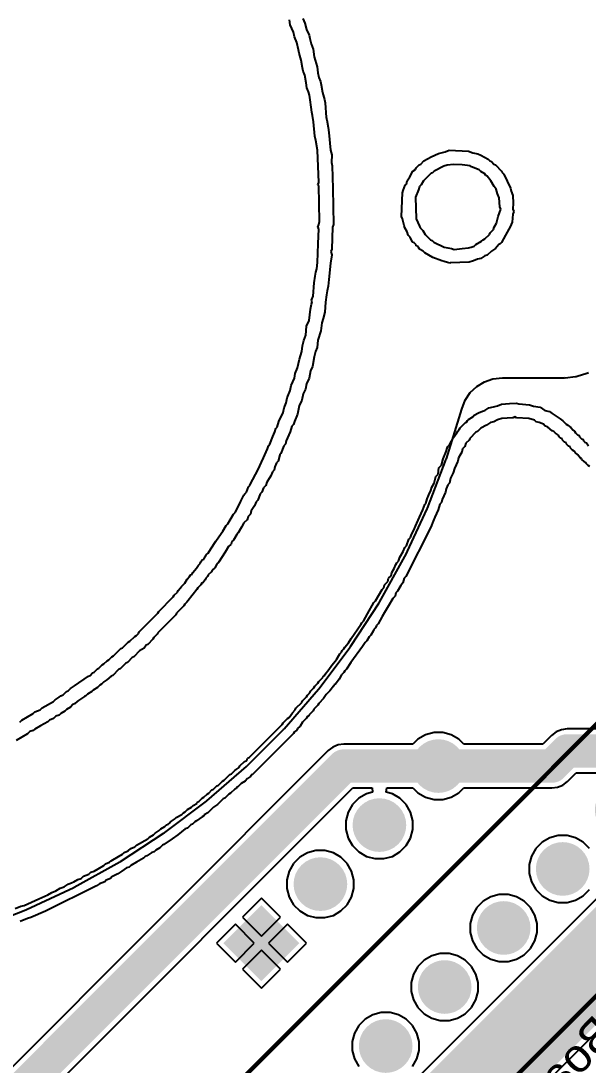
# Model space of a CAD drawing. Header units: millimetres. Extents: x 95 to 305, y 96 to 295.
# Drawn here: x 208.76 to 225.75, y 174.41 to 205.68 of the extents above; entities that cross this region are included whole.
import ezdxf

# ---------------------------------------------------------------- set-up
doc = ezdxf.new("R2010")
doc.units = ezdxf.units.MM
for name, color, linetype in [('BottomLayer', 5, 'Continuous'), ('BottomOverlay', 54, 'Continuous'), ('BottomSolder', 6, 'Continuous'), ('MultiLayer', 9, 'Continuous'), ('PadHoleLayer', 156, 'Continuous')]:
    doc.layers.add(name, color=color, linetype=linetype)
doc.styles.add('Arial', font='', dxfattribs={"height": 0.2})
doc.styles.get('Arial').set_extended_font_data('Arial')

# ---------------------------------------------------------------- blocks, each defined once
blk = doc.blocks.new('JST_XH_4_1')
at = {"layer": 'BottomLayer'}
blk.add_hatch(color=5, dxfattribs=at).paths.add_polyline_path([(-4.504, 0.229), (-2.996, 0.229), (-2.996, -1.279), (-4.504, -1.279)])
h = blk.add_hatch(color=5, dxfattribs=at)
edge = h.paths.add_edge_path()
edge.add_arc((-1.25, -0.525), 0.754, 0, 360)
h = blk.add_hatch(color=5, dxfattribs=at)
edge = h.paths.add_edge_path()
edge.add_arc((1.25, -0.525), 0.754, 0, 360)
h = blk.add_hatch(color=5, dxfattribs=at)
edge = h.paths.add_edge_path()
edge.add_arc((3.75, -0.525), 0.754, 0, 360)
at = {"layer": 'BottomSolder'}
blk.add_hatch(color=6, dxfattribs=at).paths.add_polyline_path([(-4.554, 0.279), (-2.946, 0.279), (-2.946, -1.329), (-4.554, -1.329)])
h = blk.add_hatch(color=6, dxfattribs=at)
edge = h.paths.add_edge_path()
edge.add_arc((-1.25, -0.525), 0.804, 0, 360)
h = blk.add_hatch(color=6, dxfattribs=at)
edge = h.paths.add_edge_path()
edge.add_arc((1.25, -0.525), 0.804, 0, 360)
h = blk.add_hatch(color=6, dxfattribs=at)
edge = h.paths.add_edge_path()
edge.add_arc((3.75, -0.525), 0.804, 0, 360)
at = {"layer": 'MultiLayer'}
h = blk.add_hatch(color=9, dxfattribs=at)
edge = h.paths.add_edge_path()
edge.add_arc((-1.25, -0.525), 0.754, 0, 360)
h = blk.add_hatch(color=9, dxfattribs=at)
edge = h.paths.add_edge_path()
edge.add_arc((1.25, -0.525), 0.754, 0, 360)
h = blk.add_hatch(color=9, dxfattribs=at)
edge = h.paths.add_edge_path()
edge.add_arc((3.75, -0.525), 0.754, 0, 360)
at = {"layer": 'PadHoleLayer'}
h = blk.add_hatch(color=156, dxfattribs=at)
edge = h.paths.add_edge_path()
edge.add_arc((-3.75, -0.525), 0.5, 0, 360)
h = blk.add_hatch(color=156, dxfattribs=at)
edge = h.paths.add_edge_path()
edge.add_arc((-1.25, -0.525), 0.5, 0, 360)
h = blk.add_hatch(color=156, dxfattribs=at)
edge = h.paths.add_edge_path()
edge.add_arc((1.25, -0.525), 0.5, 0, 360)
h = blk.add_hatch(color=156, dxfattribs=at)
edge = h.paths.add_edge_path()
edge.add_arc((3.75, -0.525), 0.5, 0, 360)
blk = doc.blocks.new('JST_XH_8_B_49')
at = {"layer": 'BottomLayer'}
blk.add_hatch(color=5, dxfattribs=at).paths.add_polyline_path([(-9.504, 0.771), (-7.996, 0.771), (-7.996, -0.737), (-9.504, -0.737)])
h = blk.add_hatch(color=5, dxfattribs=at)
edge = h.paths.add_edge_path()
edge.add_arc((-6.25, 0.017), 0.754, 0, 360)
h = blk.add_hatch(color=5, dxfattribs=at)
edge = h.paths.add_edge_path()
edge.add_arc((-3.75, 0.017), 0.754, 0, 360)
h = blk.add_hatch(color=5, dxfattribs=at)
edge = h.paths.add_edge_path()
edge.add_arc((-1.25, 0.017), 0.754, 0, 360)
h = blk.add_hatch(color=5, dxfattribs=at)
edge = h.paths.add_edge_path()
edge.add_arc((1.25, 0.017), 0.754, 0, 360)
h = blk.add_hatch(color=5, dxfattribs=at)
edge = h.paths.add_edge_path()
edge.add_arc((3.75, 0.017), 0.754, 0, 360)
h = blk.add_hatch(color=5, dxfattribs=at)
edge = h.paths.add_edge_path()
edge.add_arc((6.25, 0.017), 0.754, 0, 360)
h = blk.add_hatch(color=5, dxfattribs=at)
edge = h.paths.add_edge_path()
edge.add_arc((8.75, 0.017), 0.754, 0, 360)
at = {"layer": 'BottomSolder'}
blk.add_hatch(color=6, dxfattribs=at).paths.add_polyline_path([(-9.554, 0.821), (-7.946, 0.821), (-7.946, -0.787), (-9.554, -0.787)])
h = blk.add_hatch(color=6, dxfattribs=at)
edge = h.paths.add_edge_path()
edge.add_arc((-6.25, 0.017), 0.804, 0, 360)
h = blk.add_hatch(color=6, dxfattribs=at)
edge = h.paths.add_edge_path()
edge.add_arc((-3.75, 0.017), 0.804, 0, 360)
h = blk.add_hatch(color=6, dxfattribs=at)
edge = h.paths.add_edge_path()
edge.add_arc((-1.25, 0.017), 0.804, 0, 360)
h = blk.add_hatch(color=6, dxfattribs=at)
edge = h.paths.add_edge_path()
edge.add_arc((1.25, 0.017), 0.804, 0, 360)
h = blk.add_hatch(color=6, dxfattribs=at)
edge = h.paths.add_edge_path()
edge.add_arc((3.75, 0.017), 0.804, 0, 360)
h = blk.add_hatch(color=6, dxfattribs=at)
edge = h.paths.add_edge_path()
edge.add_arc((6.25, 0.017), 0.804, 0, 360)
h = blk.add_hatch(color=6, dxfattribs=at)
edge = h.paths.add_edge_path()
edge.add_arc((8.75, 0.017), 0.804, 0, 360)
at = {"layer": 'MultiLayer'}
blk.add_hatch(color=9, dxfattribs=at).paths.add_polyline_path([(-9.504, 0.771), (-7.996, 0.771), (-7.996, -0.737), (-9.504, -0.737)])
h = blk.add_hatch(color=9, dxfattribs=at)
edge = h.paths.add_edge_path()
edge.add_arc((-6.25, 0.017), 0.754, 0, 360)
h = blk.add_hatch(color=9, dxfattribs=at)
edge = h.paths.add_edge_path()
edge.add_arc((-3.75, 0.017), 0.754, 0, 360)
h = blk.add_hatch(color=9, dxfattribs=at)
edge = h.paths.add_edge_path()
edge.add_arc((-1.25, 0.017), 0.754, 0, 360)
h = blk.add_hatch(color=9, dxfattribs=at)
edge = h.paths.add_edge_path()
edge.add_arc((1.25, 0.017), 0.754, 0, 360)
h = blk.add_hatch(color=9, dxfattribs=at)
edge = h.paths.add_edge_path()
edge.add_arc((3.75, 0.017), 0.754, 0, 360)
h = blk.add_hatch(color=9, dxfattribs=at)
edge = h.paths.add_edge_path()
edge.add_arc((6.25, 0.017), 0.754, 0, 360)
h = blk.add_hatch(color=9, dxfattribs=at)
edge = h.paths.add_edge_path()
edge.add_arc((8.75, 0.017), 0.754, 0, 360)
at = {"layer": 'PadHoleLayer'}
h = blk.add_hatch(color=156, dxfattribs=at)
edge = h.paths.add_edge_path()
edge.add_arc((-8.75, 0.017), 0.5, 0, 360)
h = blk.add_hatch(color=156, dxfattribs=at)
edge = h.paths.add_edge_path()
edge.add_arc((-6.25, 0.017), 0.5, 0, 360)
h = blk.add_hatch(color=156, dxfattribs=at)
edge = h.paths.add_edge_path()
edge.add_arc((-3.75, 0.017), 0.5, 0, 360)
h = blk.add_hatch(color=156, dxfattribs=at)
edge = h.paths.add_edge_path()
edge.add_arc((-1.25, 0.017), 0.5, 0, 360)
h = blk.add_hatch(color=156, dxfattribs=at)
edge = h.paths.add_edge_path()
edge.add_arc((1.25, 0.017), 0.5, 0, 360)
h = blk.add_hatch(color=156, dxfattribs=at)
edge = h.paths.add_edge_path()
edge.add_arc((3.75, 0.017), 0.5, 0, 360)
h = blk.add_hatch(color=156, dxfattribs=at)
edge = h.paths.add_edge_path()
edge.add_arc((6.25, 0.017), 0.5, 0, 360)
h = blk.add_hatch(color=156, dxfattribs=at)
edge = h.paths.add_edge_path()
edge.add_arc((8.75, 0.017), 0.5, 0, 360)
at = {"layer": 'BottomOverlay', "const_width": 0.127}
for points in [[(-11.2, 2.367), (-11.2, -3.383)], [(-11.2, 2.367), (11.2, 2.367)], [(11.2, 2.367), (11.2, -3.383)], [(-11.2, -3.383), (11.2, -3.383)]]:
    blk.add_lwpolyline(points, dxfattribs=at)
at = {"layer": 'BottomOverlay'}
for points, const_width in [([(-11.232, 2.367, 1), (-11.168, 2.367, 1)], 0.0635), ([(-11.232, 2.367, 1), (-11.168, 2.367, 1)], 0.0635), ([(11.168, 2.367, 1), (11.232, 2.367, 1)], 0.0635), ([(11.168, 2.367, 1), (11.232, 2.367, 1)], 0.0635), ([(-11.85, 0.017, 1), (-12.05, 0.017, 1)], 0.2), ([(-12.1, 0.017, 1), (-12, 0.017, 1)], 0.1), ([(-11.9, 0.017, 1), (-11.8, 0.017, 1)], 0.1), ([(-11.232, -3.383, 1), (-11.168, -3.383, 1)], 0.0635), ([(-11.232, -3.383, 1), (-11.168, -3.383, 1)], 0.0635), ([(11.168, -3.383, 1), (11.232, -3.383, 1)], 0.0635), ([(11.168, -3.383, 1), (11.232, -3.383, 1)], 0.0635)]:
    blk.add_lwpolyline(points, format="xyb", close=True, dxfattribs=dict(at, const_width=const_width))

msp = doc.modelspace()

# ---------------------------------------------------------------- linework, layer by layer
at = {"layer": 'BottomLayer'}
for p, q in [((225.424, 195.039), (225.718, 195.133)), ((225.718, 195.133), (225.741, 195.145)), ((225.741, 195.145), (225.766, 195.154)), ((222.416, 194.737), (222.647, 194.877)), ((222.647, 194.877), (222.903, 194.964)), ((222.903, 194.964), (223.186, 194.995)), ((223.186, 194.995), (225.04, 194.995)), ((225.04, 194.995), (225.053, 194.998)), ((225.053, 194.998), (225.066, 194.996)), ((225.066, 194.996), (225.373, 195.028)), ((225.373, 195.028), (225.398, 195.036)), ((225.398, 195.036), (225.424, 195.039)), ((222.07, 194.326), (222.22, 194.55)), ((222.22, 194.55), (222.416, 194.737)), ((221.965, 194.057), (222.07, 194.326)), ((221.507, 192.569), (221.965, 194.057)), ((220.938, 191.092), (221.501, 192.553)), ((221.501, 192.553), (221.503, 192.561)), ((221.503, 192.561), (221.507, 192.569)), ((220.268, 189.657), (220.932, 191.075)), ((220.932, 191.075), (220.934, 191.084)), ((220.934, 191.084), (220.938, 191.092)), ((219.5, 188.273), (220.26, 189.642)), ((220.26, 189.642), (220.263, 189.65)), ((220.263, 189.65), (220.268, 189.657)), ((218.637, 186.945), (219.491, 188.258)), ((219.491, 188.258), (219.494, 188.266)), ((219.494, 188.266), (219.5, 188.273)), ((217.685, 185.681), (218.627, 186.931)), ((218.627, 186.931), (218.631, 186.939)), ((218.631, 186.939), (218.637, 186.945)), ((216.646, 184.486), (217.673, 185.667)), ((217.673, 185.667), (217.678, 185.675)), ((217.678, 185.675), (217.685, 185.681)), ((215.527, 183.366), (216.634, 184.473)), ((216.634, 184.473), (216.639, 184.48)), ((216.639, 184.48), (216.646, 184.486)), ((220.88, 184.303), (220.651, 184.171)), ((221.136, 184.372), (220.88, 184.303)), ((221.4, 184.372), (221.136, 184.372)), ((221.655, 184.303), (221.4, 184.372)), ((221.884, 184.171), (221.655, 184.303)), ((224.661, 184.286), (224.399, 184.023)), ((224.797, 184.39), (224.661, 184.286)), ((224.955, 184.455), (224.797, 184.39)), ((225.125, 184.478), (224.955, 184.455)), ((227.763, 184.478), (225.125, 184.478)), ((218.104, 183.936), (217.969, 183.831)), ((218.263, 184.001), (218.104, 183.936)), ((218.432, 184.023), (218.263, 184.001)), ((220.504, 184.023), (218.432, 184.023)), ((220.651, 184.171), (220.504, 184.023)), ((222.032, 184.023), (221.884, 184.171)), ((224.399, 184.023), (222.032, 184.023)), ((217.969, 183.831), (206.238, 172.101)), ((214.333, 182.327), (215.514, 183.354)), ((215.514, 183.354), (215.52, 183.361)), ((215.52, 183.361), (215.527, 183.366)), ((225.134, 182.904), (225.396, 183.166)), ((225.396, 183.166), (226.54, 183.166)), ((206.974, 170.982), (218.704, 182.712)), ((229.488, 182.885), (216.581, 169.978)), ((218.704, 182.712), (219.281, 182.712)), ((219.281, 182.712), (219.298, 182.585)), ((219.702, 182.585), (219.719, 182.712)), ((219.719, 182.712), (220.504, 182.712)), ((220.504, 182.712), (220.651, 182.564)), ((221.884, 182.564), (222.032, 182.712)), ((222.032, 182.712), (224.67, 182.712)), ((224.67, 182.712), (224.84, 182.734)), ((224.84, 182.734), (224.998, 182.8)), ((224.998, 182.8), (225.134, 182.904)), ((213.069, 181.373), (214.319, 182.315)), ((214.319, 182.315), (214.325, 182.322)), ((214.325, 182.322), (214.333, 182.327)), ((218.884, 182.403), (218.697, 182.216)), ((219.112, 182.536), (218.884, 182.403)), ((219.298, 182.585), (219.112, 182.536)), ((219.888, 182.536), (219.702, 182.585)), ((220.116, 182.403), (219.888, 182.536)), ((220.303, 182.216), (220.116, 182.403)), ((220.651, 182.564), (220.88, 182.432)), ((220.88, 182.432), (221.136, 182.364)), ((221.136, 182.364), (221.4, 182.364)), ((221.4, 182.364), (221.655, 182.432)), ((221.655, 182.432), (221.884, 182.564)), ((218.697, 182.216), (218.564, 181.988)), ((220.436, 181.988), (220.303, 182.216)), ((218.564, 181.988), (218.496, 181.732)), ((218.496, 181.732), (218.496, 181.468)), ((220.504, 181.732), (220.436, 181.988)), ((220.504, 181.468), (220.504, 181.732)), ((211.742, 180.509), (213.055, 181.363)), ((213.055, 181.363), (213.061, 181.369)), ((213.061, 181.369), (213.069, 181.373)), ((218.496, 181.468), (218.564, 181.212)), ((220.436, 181.212), (220.504, 181.468)), ((218.564, 181.212), (218.697, 180.984)), ((218.699, 168.102), (231.898, 181.302)), ((220.303, 180.984), (220.436, 181.212)), ((224.375, 181.09), (224.188, 180.903)), ((224.604, 181.222), (224.375, 181.09)), ((224.86, 181.291), (224.604, 181.222)), ((225.124, 181.291), (224.86, 181.291)), ((225.379, 181.222), (225.124, 181.291)), ((225.608, 181.09), (225.379, 181.222)), ((225.795, 180.903), (225.608, 181.09)), ((217.345, 180.768), (217.116, 180.636)), ((217.6, 180.836), (217.345, 180.768)), ((217.864, 180.836), (217.6, 180.836)), ((218.12, 180.768), (217.864, 180.836)), ((218.349, 180.636), (218.12, 180.768)), ((218.697, 180.984), (218.884, 180.797)), ((218.884, 180.797), (219.112, 180.664)), ((219.888, 180.664), (220.116, 180.797)), ((220.116, 180.797), (220.303, 180.984)), ((224.188, 180.903), (224.056, 180.674)), ((210.358, 179.74), (211.727, 180.5)), ((211.727, 180.5), (211.734, 180.506)), ((211.734, 180.506), (211.742, 180.509)), ((216.929, 180.449), (216.797, 180.22)), ((217.116, 180.636), (216.929, 180.449)), ((218.536, 180.449), (218.349, 180.636)), ((218.668, 180.22), (218.536, 180.449)), ((219.112, 180.664), (219.368, 180.596)), ((219.368, 180.596), (219.632, 180.596)), ((219.632, 180.596), (219.888, 180.664)), ((224.056, 180.674), (223.988, 180.419)), ((216.797, 180.22), (216.728, 179.964)), ((218.736, 179.964), (218.668, 180.22)), ((223.988, 180.419), (223.988, 180.154)), ((223.988, 180.154), (224.056, 179.899)), ((216.728, 179.964), (216.728, 179.7)), ((218.736, 179.7), (218.736, 179.964)), ((224.056, 179.899), (224.188, 179.67)), ((208.925, 179.068), (210.343, 179.732)), ((210.343, 179.732), (210.35, 179.737)), ((210.35, 179.737), (210.358, 179.74)), ((216.728, 179.7), (216.797, 179.445)), ((218.668, 179.445), (218.736, 179.7)), ((223.092, 179.523), (222.836, 179.454)), ((223.356, 179.523), (223.092, 179.523)), ((223.611, 179.454), (223.356, 179.523)), ((224.188, 179.67), (224.375, 179.483)), ((225.608, 179.483), (225.795, 179.67)), ((215.964, 179.414), (215.396, 178.845)), ((216.533, 178.845), (215.964, 179.414)), ((216.797, 179.445), (216.929, 179.216)), ((216.929, 179.216), (217.116, 179.029)), ((218.349, 179.029), (218.536, 179.216)), ((218.536, 179.216), (218.668, 179.445)), ((222.607, 179.322), (222.421, 179.135)), ((222.836, 179.454), (222.607, 179.322)), ((223.84, 179.322), (223.611, 179.454)), ((224.027, 179.135), (223.84, 179.322)), ((224.375, 179.483), (224.604, 179.351)), ((224.604, 179.351), (224.86, 179.283)), ((224.86, 179.283), (225.124, 179.283)), ((225.124, 179.283), (225.379, 179.351)), ((225.379, 179.351), (225.608, 179.483)), ((207.447, 178.499), (208.908, 179.061)), ((208.908, 179.061), (208.916, 179.066)), ((208.916, 179.066), (208.925, 179.068)), ((217.116, 179.029), (217.345, 178.897)), ((217.345, 178.897), (217.6, 178.828)), ((217.864, 178.828), (218.12, 178.897)), ((218.12, 178.897), (218.349, 179.029)), ((222.288, 178.906), (222.22, 178.651)), ((222.421, 179.135), (222.288, 178.906)), ((224.16, 178.906), (224.027, 179.135)), ((224.228, 178.651), (224.16, 178.906)), ((215.184, 178.633), (214.615, 178.064)), ((215.752, 178.064), (215.184, 178.633)), ((215.396, 178.845), (215.964, 178.277)), ((215.964, 178.277), (216.533, 178.845)), ((216.745, 178.633), (216.177, 178.064)), ((217.314, 178.064), (216.745, 178.633)), ((217.6, 178.828), (217.864, 178.828)), ((222.22, 178.651), (222.22, 178.387)), ((224.228, 178.387), (224.228, 178.651)), ((222.22, 178.387), (222.288, 178.131)), ((224.16, 178.131), (224.228, 178.387)), ((214.615, 178.064), (215.184, 177.496)), ((215.184, 177.496), (215.752, 178.064)), ((216.177, 178.064), (216.745, 177.496)), ((216.745, 177.496), (217.314, 178.064)), ((222.288, 178.131), (222.421, 177.902)), ((224.027, 177.902), (224.16, 178.131)), ((215.964, 177.852), (215.396, 177.284)), ((216.533, 177.284), (215.964, 177.852)), ((221.069, 177.687), (220.84, 177.554)), ((221.324, 177.755), (221.069, 177.687)), ((221.588, 177.755), (221.324, 177.755)), ((221.844, 177.687), (221.588, 177.755)), ((222.073, 177.554), (221.844, 177.687)), ((222.421, 177.902), (222.607, 177.715)), ((222.607, 177.715), (222.836, 177.583)), ((223.611, 177.583), (223.84, 177.715)), ((223.84, 177.715), (224.027, 177.902)), ((220.653, 177.368), (220.521, 177.139)), ((220.84, 177.554), (220.653, 177.368)), ((222.26, 177.368), (222.073, 177.554)), ((222.392, 177.139), (222.26, 177.368)), ((222.836, 177.583), (223.092, 177.515)), ((223.092, 177.515), (223.356, 177.515)), ((223.356, 177.515), (223.611, 177.583)), ((215.396, 177.284), (215.964, 176.715)), ((215.964, 176.715), (216.533, 177.284)), ((220.521, 177.139), (220.452, 176.883)), ((222.46, 176.883), (222.392, 177.139)), ((220.452, 176.883), (220.452, 176.619)), ((222.46, 176.619), (222.46, 176.883)), ((220.452, 176.619), (220.521, 176.364)), ((220.521, 176.364), (220.653, 176.135)), ((222.26, 176.135), (222.392, 176.364)), ((222.392, 176.364), (222.46, 176.619)), ((220.653, 176.135), (220.84, 175.948)), ((222.073, 175.948), (222.26, 176.135)), ((219.072, 175.787), (218.885, 175.6)), ((219.301, 175.919), (219.072, 175.787)), ((219.556, 175.987), (219.301, 175.919)), ((219.821, 175.987), (219.556, 175.987)), ((220.076, 175.919), (219.821, 175.987)), ((220.305, 175.787), (220.076, 175.919)), ((220.492, 175.6), (220.305, 175.787)), ((220.84, 175.948), (221.069, 175.815)), ((221.069, 175.815), (221.324, 175.747)), ((221.324, 175.747), (221.588, 175.747)), ((221.588, 175.747), (221.844, 175.815)), ((221.844, 175.815), (222.073, 175.948)), ((218.885, 175.6), (218.753, 175.371)), ((220.624, 175.371), (220.492, 175.6)), ((218.753, 175.371), (218.684, 175.115)), ((218.684, 175.115), (218.684, 174.851)), ((220.692, 175.115), (220.624, 175.371)), ((220.692, 174.851), (220.692, 175.115)), ((218.684, 174.851), (218.753, 174.596)), ((220.624, 174.596), (220.692, 174.851)), ((218.753, 174.596), (218.885, 174.367)), ((220.492, 174.367), (220.624, 174.596))]:
    msp.add_line(p, q, dxfattribs=at)
for points, const_width in [([(224.67, 183.368), (225.125, 183.822)], 1), ([(225.125, 183.822), (228.527, 183.822)], 1), ([(206.51, 171.446), (218.432, 183.368)], 1), ([(218.432, 183.368), (224.67, 183.368)], 1), ([(217.166, 168.566), (230.9, 182.3)], 2.5)]:
    msp.add_lwpolyline(points, dxfattribs=dict(at, const_width=const_width))
at = {"layer": 'BottomLayer', "const_width": 0.5}
for points in [[(224.875, 183.822, 1), (225.375, 183.822, 1)], [(224.875, 183.822, 1), (225.375, 183.822, 1)], [(218.182, 183.368, 1), (218.682, 183.368, 1)], [(218.182, 183.368, 1), (218.682, 183.368, 1)], [(224.42, 183.368, 1), (224.92, 183.368, 1)], [(224.42, 183.368, 1), (224.92, 183.368, 1)]]:
    msp.add_lwpolyline(points, format="xyb", close=True, dxfattribs=at)
at = {"layer": 'BottomOverlay'}
for p, q in [((216.831, 205.567), (216.806, 205.713)), ((216.928, 205.348), (216.831, 205.567)), ((217.208, 205.75), (217.269, 205.616)), ((217.269, 205.616), (217.318, 205.421)), ((216.952, 205.202), (216.928, 205.348)), ((217.025, 205.032), (216.952, 205.202)), ((217.318, 205.421), (217.391, 205.251)), ((217.391, 205.251), (217.415, 205.153)), ((217.415, 205.153), (217.451, 204.995)), ((217.074, 204.813), (217.025, 205.032)), ((217.451, 204.995), (217.512, 204.837)), ((217.512, 204.837), (217.549, 204.606)), ((217.099, 204.715), (217.074, 204.813)), ((217.159, 204.508), (217.099, 204.715)), ((217.196, 204.277), (217.159, 204.508)), ((217.549, 204.606), (217.573, 204.508)), ((217.573, 204.508), (217.634, 204.302)), ((217.22, 204.18), (217.196, 204.277)), ((217.634, 204.302), (217.658, 204.131)), ((217.269, 204.058), (217.22, 204.18)), ((217.305, 203.827), (217.269, 204.058)), ((217.658, 204.131), (217.683, 203.985)), ((217.683, 203.985), (217.731, 203.863)), ((217.33, 203.681), (217.305, 203.827)), ((217.378, 203.559), (217.33, 203.681)), ((217.731, 203.863), (217.756, 203.766)), ((217.756, 203.766), (217.792, 203.535)), ((217.403, 203.462), (217.378, 203.559)), ((217.427, 203.316), (217.403, 203.462)), ((217.451, 203.097), (217.427, 203.316)), ((217.792, 203.535), (217.853, 203.328)), ((217.853, 203.328), (217.877, 203.231)), ((217.476, 202.951), (217.451, 203.097)), ((217.5, 202.853), (217.476, 202.951)), ((217.877, 203.231), (217.902, 202.793)), ((217.524, 202.659), (217.5, 202.853)), ((217.561, 202.233), (217.524, 202.659)), ((217.902, 202.793), (217.926, 202.72)), ((217.926, 202.72), (217.963, 202.488)), ((217.963, 202.488), (217.987, 202.342)), ((217.987, 202.342), (218.036, 201.807)), ((217.597, 202.099), (217.561, 202.233)), ((217.646, 201.807), (217.597, 202.099)), ((217.683, 200.845), (217.646, 201.807)), ((218.036, 201.807), (218.072, 201.673)), ((221.054, 201.612), (221.273, 201.709)), ((221.273, 201.709), (221.467, 201.758)), ((221.467, 201.758), (221.589, 201.807)), ((221.589, 201.807), (222.173, 201.782)), ((222.173, 201.782), (222.295, 201.734)), ((222.295, 201.734), (222.453, 201.697)), ((222.453, 201.697), (222.538, 201.661)), ((218.072, 201.673), (218.06, 201.442)), ((218.06, 201.442), (218.084, 201.344)), ((220.689, 201.369), (220.737, 201.393)), ((220.737, 201.393), (220.835, 201.49)), ((220.835, 201.49), (221.054, 201.612)), ((221.723, 201.381), (221.528, 201.357)), ((221.979, 201.369), (221.723, 201.381)), ((222.538, 201.661), (222.757, 201.539)), ((222.757, 201.539), (222.806, 201.49)), ((222.806, 201.49), (222.855, 201.466)), ((222.855, 201.466), (222.928, 201.393)), ((222.928, 201.393), (222.977, 201.369)), ((218.084, 201.344), (218.109, 200.663)), ((220.409, 201.016), (220.506, 201.186)), ((220.506, 201.186), (220.579, 201.235)), ((220.579, 201.235), (220.603, 201.283)), ((220.603, 201.283), (220.689, 201.369)), ((221.054, 201.125), (220.822, 200.894)), ((221.078, 201.125), (221.054, 201.125)), ((221.139, 201.186), (221.078, 201.125)), ((221.431, 201.332), (221.139, 201.186)), ((221.528, 201.357), (221.431, 201.332)), ((222.222, 201.344), (221.979, 201.369)), ((222.258, 201.308), (222.222, 201.344)), ((222.49, 201.223), (222.258, 201.308)), ((222.538, 201.174), (222.49, 201.223)), ((222.66, 201.101), (222.538, 201.174)), ((222.684, 201.052), (222.66, 201.101)), ((222.977, 201.369), (223.159, 201.186)), ((223.159, 201.186), (223.183, 201.137)), ((223.183, 201.137), (223.232, 201.089)), ((223.232, 201.089), (223.427, 200.675)), ((217.658, 200.772), (217.683, 200.845)), ((217.683, 200.748), (217.658, 200.772)), ((220.214, 200.602), (220.275, 200.76)), ((220.275, 200.76), (220.311, 200.797)), ((220.311, 200.797), (220.336, 200.894)), ((220.336, 200.894), (220.409, 201.016)), ((220.749, 200.772), (220.701, 200.724)), ((220.822, 200.894), (220.749, 200.772)), ((222.733, 201.028), (222.684, 201.052)), ((222.843, 200.894), (222.733, 201.028)), ((222.94, 200.724), (222.843, 200.894)), ((217.707, 199.677), (217.683, 200.748)), ((218.109, 200.663), (218.121, 199.58)), ((220.165, 199.823), (220.19, 200.529)), ((220.19, 200.529), (220.214, 200.602)), ((220.676, 200.626), (220.579, 200.407)), ((220.701, 200.724), (220.676, 200.626)), ((223.001, 200.638), (222.94, 200.724)), ((223.037, 200.505), (223.001, 200.638)), ((223.086, 200.383), (223.037, 200.505)), ((223.427, 200.675), (223.451, 200.578)), ((223.451, 200.578), (223.5, 200.456)), ((223.5, 200.456), (223.512, 200.225)), ((220.579, 200.407), (220.603, 199.75)), ((223.11, 200.115), (223.086, 200.383)), ((223.512, 200.225), (223.5, 200.042)), ((220.19, 199.75), (220.165, 199.823)), ((223.013, 199.628), (223.062, 199.823)), ((223.062, 199.823), (223.135, 200.042)), ((223.135, 200.042), (223.11, 200.115)), ((223.5, 199.896), (223.475, 199.653)), ((223.5, 200.042), (223.524, 199.969)), ((223.524, 199.969), (223.5, 199.896)), ((217.658, 199.507), (217.683, 199.58)), ((217.683, 199.458), (217.658, 199.507)), ((217.683, 199.58), (217.707, 199.677)), ((218.096, 199.507), (218.072, 198.85)), ((218.121, 199.58), (218.096, 199.507)), ((220.238, 199.555), (220.19, 199.75)), ((220.263, 199.482), (220.238, 199.555)), ((220.603, 199.75), (220.701, 199.531)), ((220.701, 199.531), (220.725, 199.482)), ((222.916, 199.434), (222.94, 199.507)), ((222.94, 199.507), (223.013, 199.628)), ((223.427, 199.531), (223.281, 199.263)), ((223.451, 199.58), (223.427, 199.531)), ((223.475, 199.653), (223.451, 199.58)), ((217.67, 199.008), (217.683, 199.458)), ((220.336, 199.361), (220.263, 199.482)), ((220.36, 199.263), (220.336, 199.361)), ((220.421, 199.202), (220.36, 199.263)), ((220.494, 199.056), (220.421, 199.202)), ((220.725, 199.482), (220.798, 199.409)), ((220.798, 199.409), (220.871, 199.288)), ((220.871, 199.288), (221.029, 199.129)), ((222.66, 199.154), (222.794, 199.288)), ((222.794, 199.288), (222.818, 199.336)), ((222.818, 199.336), (222.916, 199.434)), ((223.281, 199.263), (223.159, 199.044)), ((217.646, 198.448), (217.67, 199.008)), ((220.543, 199.032), (220.494, 199.056)), ((220.591, 198.983), (220.543, 199.032)), ((220.603, 198.971), (220.591, 198.983)), ((220.603, 198.947), (220.603, 198.971)), ((220.64, 198.935), (220.603, 198.947)), ((220.676, 198.898), (220.64, 198.935)), ((220.701, 198.85), (220.676, 198.898)), ((221.029, 199.129), (221.078, 199.105)), ((221.078, 199.105), (221.127, 199.056)), ((221.127, 199.056), (221.443, 198.91)), ((221.443, 198.91), (221.662, 198.862)), ((221.979, 198.862), (222.173, 198.886)), ((222.173, 198.886), (222.246, 198.91)), ((222.246, 198.91), (222.344, 198.935)), ((222.344, 198.935), (222.392, 198.983)), ((222.392, 198.983), (222.563, 199.081)), ((222.563, 199.081), (222.611, 199.129)), ((222.611, 199.129), (222.66, 199.154)), ((223.074, 198.983), (222.977, 198.862)), ((223.123, 199.008), (223.074, 198.983)), ((223.159, 199.044), (223.123, 199.008)), ((218.072, 198.679), (218.036, 198.424)), ((218.072, 198.85), (218.048, 198.777)), ((218.048, 198.777), (218.072, 198.679)), ((220.81, 198.789), (220.701, 198.85)), ((220.859, 198.74), (220.81, 198.789)), ((221.102, 198.594), (220.859, 198.74)), ((221.37, 198.497), (221.102, 198.594)), ((221.662, 198.862), (221.735, 198.837)), ((221.735, 198.837), (221.979, 198.862)), ((222.538, 198.57), (222.441, 198.545)), ((222.66, 198.643), (222.538, 198.57)), ((222.733, 198.667), (222.66, 198.643)), ((222.855, 198.789), (222.733, 198.667)), ((222.977, 198.862), (222.855, 198.789)), ((217.597, 198.156), (217.622, 198.253)), ((217.622, 198.253), (217.646, 198.448)), ((218.036, 198.424), (217.987, 197.937)), ((221.443, 198.472), (221.37, 198.497)), ((221.54, 198.448), (221.443, 198.472)), ((221.613, 198.424), (221.54, 198.448)), ((221.626, 198.436), (221.613, 198.424)), ((222.185, 198.46), (221.626, 198.436)), ((222.319, 198.497), (222.185, 198.46)), ((222.441, 198.545), (222.319, 198.497)), ((217.549, 197.839), (217.573, 198.034)), ((217.573, 198.034), (217.597, 198.156)), ((217.987, 197.937), (217.963, 197.742)), ((217.512, 197.438), (217.549, 197.839)), ((217.963, 197.742), (217.938, 197.596)), ((217.464, 197.316), (217.512, 197.438)), ((217.488, 197.267), (217.464, 197.316)), ((217.914, 197.474), (217.89, 197.255)), ((217.938, 197.596), (217.914, 197.474)), ((217.391, 196.708), (217.439, 197.048)), ((217.439, 197.048), (217.464, 197.194)), ((217.464, 197.194), (217.488, 197.267)), ((217.89, 197.255), (217.865, 196.963)), ((217.318, 196.537), (217.391, 196.708)), ((217.817, 196.769), (217.78, 196.635)), ((217.865, 196.963), (217.817, 196.769)), ((217.293, 196.27), (217.318, 196.537)), ((217.744, 196.403), (217.658, 196.124)), ((217.78, 196.635), (217.744, 196.403)), ((217.196, 195.953), (217.232, 196.111)), ((217.232, 196.111), (217.293, 196.27)), ((217.658, 196.124), (217.634, 195.904)), ((217.135, 195.649), (217.172, 195.783)), ((217.172, 195.783), (217.196, 195.953)), ((217.585, 195.783), (217.549, 195.625)), ((217.634, 195.904), (217.585, 195.783)), ((217.05, 195.296), (217.111, 195.552)), ((217.111, 195.552), (217.135, 195.649)), ((217.549, 195.625), (217.5, 195.332)), ((216.952, 194.98), (216.977, 195.126)), ((216.977, 195.126), (217.05, 195.296)), ((217.439, 195.199), (217.391, 194.98)), ((217.5, 195.332), (217.439, 195.199)), ((216.855, 194.76), (216.952, 194.98)), ((217.318, 194.809), (217.281, 194.651)), ((217.391, 194.98), (217.318, 194.809)), ((216.733, 194.395), (216.831, 194.614)), ((216.831, 194.614), (216.855, 194.76)), ((217.22, 194.517), (217.172, 194.322)), ((217.281, 194.651), (217.22, 194.517)), ((216.648, 194.091), (216.709, 194.249)), ((216.709, 194.249), (216.733, 194.395)), ((217.172, 194.322), (217.099, 194.152)), ((223.037, 194.152), (223.159, 194.201)), ((223.159, 194.201), (223.402, 194.225)), ((223.402, 194.225), (223.609, 194.237)), ((223.609, 194.237), (223.682, 194.213)), ((223.682, 194.213), (223.999, 194.189)), ((223.999, 194.189), (224.12, 194.14)), ((216.49, 193.69), (216.612, 193.957)), ((216.612, 193.957), (216.648, 194.091)), ((217.05, 193.909), (216.952, 193.69)), ((217.074, 194.055), (217.05, 193.909)), ((217.099, 194.152), (217.074, 194.055)), ((222.295, 193.823), (222.344, 193.872)), ((222.344, 193.872), (222.465, 193.945)), ((222.465, 193.945), (222.587, 193.994)), ((222.587, 193.994), (222.66, 194.018)), ((222.66, 194.018), (222.782, 194.091)), ((222.782, 194.091), (222.916, 194.128)), ((222.916, 194.128), (223.037, 194.152)), ((224.12, 194.14), (224.315, 194.116)), ((224.315, 194.116), (224.461, 194.018)), ((224.461, 194.018), (224.595, 193.982)), ((224.595, 193.982), (224.68, 193.921)), ((224.68, 193.921), (224.911, 193.763)), ((216.441, 193.519), (216.49, 193.69)), ((216.928, 193.592), (216.879, 193.544)), ((216.952, 193.69), (216.928, 193.592)), ((221.918, 193.495), (222.076, 193.653)), ((222.076, 193.653), (222.112, 193.665)), ((222.112, 193.665), (222.137, 193.714)), ((222.137, 193.714), (222.173, 193.75)), ((222.173, 193.75), (222.295, 193.823)), ((222.709, 193.58), (222.538, 193.483)), ((222.83, 193.653), (222.709, 193.58)), ((222.928, 193.677), (222.83, 193.653)), ((223.037, 193.738), (222.928, 193.677)), ((223.171, 193.775), (223.037, 193.738)), ((223.488, 193.799), (223.171, 193.775)), ((223.512, 193.799), (223.488, 193.799)), ((223.561, 193.823), (223.512, 193.799)), ((223.609, 193.799), (223.561, 193.823)), ((223.974, 193.775), (223.609, 193.799)), ((224.145, 193.726), (223.974, 193.775)), ((224.193, 193.677), (224.145, 193.726)), ((224.291, 193.653), (224.193, 193.677)), ((224.413, 193.604), (224.291, 193.653)), ((224.461, 193.556), (224.413, 193.604)), ((224.911, 193.763), (224.997, 193.702)), ((224.997, 193.702), (225.094, 193.604)), ((225.094, 193.604), (225.143, 193.58)), ((225.143, 193.58), (225.191, 193.531)), ((216.307, 193.239), (216.368, 193.373)), ((216.368, 193.373), (216.393, 193.471)), ((216.393, 193.471), (216.441, 193.519)), ((216.831, 193.373), (216.709, 193.105)), ((216.879, 193.544), (216.831, 193.373)), ((221.723, 193.203), (221.82, 193.349)), ((221.82, 193.349), (221.845, 193.397)), ((221.845, 193.397), (221.893, 193.446)), ((221.893, 193.446), (221.918, 193.495)), ((222.392, 193.361), (222.21, 193.178)), ((222.441, 193.385), (222.392, 193.361)), ((222.538, 193.483), (222.441, 193.385)), ((224.546, 193.519), (224.461, 193.556)), ((224.68, 193.41), (224.546, 193.519)), ((224.729, 193.385), (224.68, 193.41)), ((224.778, 193.337), (224.729, 193.385)), ((224.863, 193.276), (224.778, 193.337)), ((224.887, 193.227), (224.863, 193.276)), ((225.191, 193.531), (225.24, 193.507)), ((225.24, 193.507), (225.301, 193.422)), ((225.301, 193.422), (225.35, 193.397)), ((225.35, 193.397), (225.374, 193.349)), ((225.374, 193.349), (225.435, 193.288)), ((225.435, 193.288), (225.471, 193.276)), ((225.471, 193.276), (225.496, 193.227)), ((216.149, 192.862), (216.174, 192.959)), ((216.174, 192.959), (216.222, 193.008)), ((216.222, 193.008), (216.307, 193.239)), ((216.636, 192.959), (216.551, 192.728)), ((216.685, 193.008), (216.636, 192.959)), ((216.709, 193.105), (216.685, 193.008)), ((221.528, 192.886), (221.553, 192.935)), ((221.553, 192.935), (221.601, 192.984)), ((221.601, 192.984), (221.723, 193.203)), ((222.064, 192.935), (221.991, 192.862)), ((222.088, 193.032), (222.064, 192.935)), ((222.185, 193.13), (222.088, 193.032)), ((222.21, 193.178), (222.185, 193.13)), ((224.924, 193.191), (224.887, 193.227)), ((224.972, 193.166), (224.924, 193.191)), ((224.985, 193.13), (224.972, 193.166)), ((225.045, 193.069), (224.985, 193.13)), ((225.094, 193.045), (225.045, 193.069)), ((225.106, 193.008), (225.094, 193.045)), ((225.167, 192.947), (225.106, 193.008)), ((225.216, 192.923), (225.167, 192.947)), ((225.496, 193.227), (225.556, 193.166)), ((225.556, 193.166), (225.593, 193.154)), ((225.593, 193.154), (225.617, 193.105)), ((225.617, 193.105), (225.654, 193.069)), ((225.654, 193.069), (225.703, 193.045)), ((225.703, 193.045), (225.763, 192.959)), ((216.028, 192.594), (216.149, 192.862)), ((216.514, 192.692), (216.466, 192.497)), ((216.551, 192.728), (216.514, 192.692)), ((221.407, 192.57), (221.504, 192.789)), ((221.504, 192.789), (221.528, 192.886)), ((221.942, 192.716), (221.869, 192.594)), ((221.966, 192.765), (221.942, 192.716)), ((221.991, 192.862), (221.966, 192.765)), ((225.228, 192.886), (225.216, 192.923)), ((225.289, 192.826), (225.228, 192.886)), ((225.337, 192.801), (225.289, 192.826)), ((225.362, 192.752), (225.337, 192.801)), ((225.447, 192.692), (225.362, 192.752)), ((225.471, 192.643), (225.447, 192.692)), ((225.508, 192.606), (225.471, 192.643)), ((215.857, 192.229), (216.028, 192.594)), ((216.368, 192.327), (216.344, 192.229)), ((216.417, 192.448), (216.368, 192.327)), ((216.466, 192.497), (216.417, 192.448)), ((221.285, 192.302), (221.358, 192.375)), ((221.358, 192.375), (221.407, 192.57)), ((221.845, 192.497), (221.747, 192.278)), ((221.869, 192.594), (221.845, 192.497)), ((225.556, 192.582), (225.508, 192.606)), ((225.569, 192.546), (225.556, 192.582)), ((225.63, 192.485), (225.569, 192.546)), ((225.678, 192.46), (225.63, 192.485)), ((225.69, 192.424), (225.678, 192.46)), ((225.751, 192.363), (225.69, 192.424)), ((225.8, 192.339), (225.751, 192.363)), ((215.638, 191.815), (215.857, 192.229)), ((216.222, 192.01), (216.125, 191.864)), ((216.247, 192.059), (216.222, 192.01)), ((216.295, 192.181), (216.247, 192.059)), ((216.344, 192.229), (216.295, 192.181)), ((221.139, 191.84), (221.188, 192.034)), ((221.188, 192.034), (221.261, 192.107)), ((221.261, 192.107), (221.285, 192.302)), ((221.711, 192.144), (221.626, 191.986)), ((221.747, 192.278), (221.711, 192.144)), ((215.516, 191.572), (215.577, 191.73)), ((215.577, 191.73), (215.614, 191.767)), ((215.614, 191.767), (215.638, 191.815)), ((216.028, 191.694), (215.979, 191.572)), ((216.101, 191.767), (216.028, 191.694)), ((216.125, 191.864), (216.101, 191.767)), ((221.042, 191.621), (221.066, 191.718)), ((221.066, 191.718), (221.139, 191.84)), ((221.553, 191.791), (221.504, 191.669)), ((221.601, 191.84), (221.553, 191.791)), ((221.626, 191.986), (221.601, 191.84)), ((215.358, 191.316), (215.443, 191.475)), ((215.443, 191.475), (215.468, 191.523)), ((215.468, 191.523), (215.516, 191.572)), ((215.93, 191.523), (215.857, 191.329)), ((215.979, 191.572), (215.93, 191.523)), ((220.932, 191.365), (220.981, 191.487)), ((220.981, 191.487), (221.042, 191.621)), ((221.48, 191.572), (221.382, 191.353)), ((221.504, 191.669), (221.48, 191.572)), ((215.176, 190.964), (215.273, 191.134)), ((215.273, 191.134), (215.346, 191.304)), ((215.346, 191.304), (215.358, 191.316)), ((215.76, 191.158), (215.662, 191.012)), ((215.809, 191.28), (215.76, 191.158)), ((215.857, 191.329), (215.809, 191.28)), ((220.798, 191.037), (220.859, 191.195)), ((220.859, 191.195), (220.895, 191.231)), ((220.895, 191.231), (220.932, 191.365)), ((221.309, 191.207), (221.261, 191.037)), ((221.358, 191.256), (221.309, 191.207)), ((221.382, 191.353), (221.358, 191.256)), ((214.957, 190.623), (215.03, 190.744)), ((215.03, 190.744), (215.127, 190.915)), ((215.127, 190.915), (215.176, 190.964)), ((215.541, 190.744), (215.443, 190.647)), ((215.565, 190.842), (215.541, 190.744)), ((215.638, 190.915), (215.565, 190.842)), ((215.662, 191.012), (215.638, 190.915)), ((220.579, 190.55), (220.701, 190.817)), ((220.701, 190.817), (220.798, 191.037)), ((221.163, 190.817), (221.115, 190.696)), ((221.261, 191.037), (221.163, 190.817)), ((214.811, 190.404), (214.908, 190.574)), ((214.908, 190.574), (214.957, 190.623)), ((215.37, 190.525), (215.273, 190.355)), ((215.443, 190.647), (215.37, 190.525)), ((221.042, 190.525), (220.287, 189.041)), ((220.53, 190.428), (220.579, 190.55)), ((221.115, 190.696), (221.042, 190.525)), ((214.604, 190.099), (214.689, 190.233)), ((214.689, 190.233), (214.811, 190.404)), ((215.127, 190.136), (215.078, 190.087)), ((215.224, 190.306), (215.127, 190.136)), ((215.273, 190.355), (215.224, 190.306)), ((220.311, 189.966), (220.384, 190.16)), ((220.384, 190.16), (220.433, 190.209)), ((220.433, 190.209), (220.457, 190.306)), ((220.457, 190.306), (220.53, 190.428)), ((214.372, 189.747), (214.446, 189.868)), ((214.446, 189.868), (214.604, 190.099)), ((214.981, 189.941), (214.884, 189.771)), ((215.054, 190.014), (214.981, 189.941)), ((215.078, 190.087), (215.054, 190.014)), ((220.214, 189.795), (220.263, 189.917)), ((220.263, 189.917), (220.311, 189.966)), ((214.153, 189.479), (214.19, 189.54)), ((214.19, 189.54), (214.239, 189.564)), ((214.239, 189.564), (214.324, 189.698)), ((214.324, 189.698), (214.372, 189.747)), ((214.884, 189.771), (214.677, 189.467)), ((220.019, 189.454), (220.068, 189.503)), ((220.068, 189.503), (220.117, 189.625)), ((220.117, 189.625), (220.141, 189.674)), ((220.141, 189.674), (220.214, 189.795)), ((213.91, 189.162), (214.02, 189.296)), ((214.02, 189.296), (214.08, 189.381)), ((214.08, 189.381), (214.129, 189.43)), ((214.129, 189.43), (214.153, 189.479)), ((214.47, 189.187), (214.372, 189.089)), ((214.494, 189.235), (214.47, 189.187)), ((214.567, 189.308), (214.494, 189.235)), ((214.64, 189.43), (214.567, 189.308)), ((214.677, 189.467), (214.64, 189.43)), ((219.873, 189.162), (219.946, 189.284)), ((219.946, 189.284), (219.995, 189.406)), ((219.995, 189.406), (220.019, 189.454)), ((213.667, 188.846), (213.74, 188.968)), ((213.74, 188.968), (213.813, 189.041)), ((213.813, 189.041), (213.837, 189.089)), ((213.837, 189.089), (213.886, 189.114)), ((213.886, 189.114), (213.91, 189.162)), ((214.275, 188.943), (214.214, 188.858)), ((214.299, 188.992), (214.275, 188.943)), ((214.348, 189.041), (214.299, 188.992)), ((214.372, 189.089), (214.348, 189.041)), ((219.654, 188.797), (219.752, 188.895)), ((219.752, 188.895), (219.776, 188.992)), ((219.776, 188.992), (219.849, 189.065)), ((219.849, 189.065), (219.873, 189.162)), ((220.238, 188.992), (220.202, 188.858)), ((220.287, 189.041), (220.238, 188.992)), ((213.35, 188.481), (213.448, 188.578)), ((213.448, 188.578), (213.472, 188.627)), ((213.472, 188.627), (213.545, 188.7)), ((213.545, 188.7), (213.569, 188.749)), ((213.569, 188.749), (213.667, 188.846)), ((214.032, 188.651), (213.922, 188.517)), ((214.056, 188.7), (214.032, 188.651)), ((214.153, 188.797), (214.056, 188.7)), ((214.178, 188.846), (214.153, 188.797)), ((214.214, 188.858), (214.178, 188.846)), ((219.386, 188.311), (219.581, 188.651)), ((219.581, 188.651), (219.63, 188.7)), ((219.63, 188.7), (219.654, 188.797)), ((220.044, 188.603), (219.995, 188.554)), ((220.141, 188.773), (220.044, 188.603)), ((220.202, 188.858), (220.141, 188.773)), ((212.888, 187.994), (213.326, 188.432)), ((213.326, 188.432), (213.35, 188.481)), ((213.727, 188.274), (213.667, 188.213)), ((213.922, 188.517), (213.727, 188.274)), ((219.143, 187.921), (219.338, 188.262)), ((219.338, 188.262), (219.386, 188.311)), ((219.898, 188.384), (219.776, 188.164)), ((219.971, 188.457), (219.898, 188.384)), ((219.995, 188.554), (219.971, 188.457)), ((212.304, 187.386), (212.863, 187.945)), ((212.863, 187.945), (212.888, 187.994)), ((213.423, 187.945), (213.399, 187.897)), ((213.642, 188.164), (213.423, 187.945)), ((213.667, 188.213), (213.642, 188.164)), ((219.654, 187.97), (219.581, 187.848)), ((219.776, 188.164), (219.654, 187.97)), ((213.399, 187.897), (212.863, 187.361)), ((218.948, 187.605), (218.973, 187.653)), ((218.973, 187.653), (219.021, 187.702)), ((219.021, 187.702), (219.143, 187.921)), ((219.459, 187.629), (219.411, 187.58)), ((219.581, 187.848), (219.459, 187.629)), ((212.218, 187.276), (212.279, 187.337)), ((212.279, 187.337), (212.304, 187.386)), ((212.839, 187.313), (212.742, 187.215)), ((212.863, 187.361), (212.839, 187.313)), ((218.656, 187.191), (218.948, 187.605)), ((219.313, 187.41), (219.24, 187.288)), ((219.338, 187.459), (219.313, 187.41)), ((219.386, 187.507), (219.338, 187.459)), ((219.411, 187.58), (219.386, 187.507)), ((211.805, 186.911), (211.975, 187.081)), ((211.975, 187.081), (212.024, 187.106)), ((212.024, 187.106), (212.17, 187.252)), ((212.17, 187.252), (212.218, 187.276)), ((212.559, 187.008), (212.511, 186.984)), ((212.717, 187.167), (212.559, 187.008)), ((212.742, 187.215), (212.717, 187.167)), ((218.462, 186.923), (218.571, 187.057)), ((218.571, 187.057), (218.656, 187.191)), ((219.07, 187.069), (218.997, 186.948)), ((219.119, 187.118), (219.07, 187.069)), ((219.192, 187.24), (219.119, 187.118)), ((219.24, 187.288), (219.192, 187.24)), ((211.537, 186.668), (211.756, 186.887)), ((211.756, 186.887), (211.805, 186.911)), ((212.316, 186.814), (212.145, 186.643)), ((212.45, 186.899), (212.316, 186.814)), ((212.511, 186.984), (212.45, 186.899)), ((218.218, 186.558), (218.315, 186.728)), ((218.315, 186.728), (218.364, 186.777)), ((218.364, 186.777), (218.389, 186.826)), ((218.389, 186.826), (218.437, 186.874)), ((218.437, 186.874), (218.462, 186.923)), ((218.997, 186.948), (218.644, 186.473)), ((211.099, 186.303), (211.196, 186.4)), ((211.196, 186.4), (211.245, 186.424)), ((211.245, 186.424), (211.342, 186.522)), ((211.342, 186.522), (211.391, 186.546)), ((211.391, 186.546), (211.488, 186.643)), ((211.488, 186.643), (211.537, 186.668)), ((211.902, 186.449), (211.732, 186.278)), ((211.951, 186.473), (211.902, 186.449)), ((212.097, 186.619), (211.951, 186.473)), ((212.145, 186.643), (212.097, 186.619)), ((217.987, 186.254), (218.072, 186.388)), ((218.072, 186.388), (218.182, 186.522)), ((218.182, 186.522), (218.218, 186.558)), ((218.644, 186.473), (218.51, 186.266)), ((210.369, 185.767), (210.782, 186.059)), ((210.782, 186.059), (210.831, 186.083)), ((210.831, 186.083), (210.904, 186.156)), ((210.904, 186.156), (210.953, 186.181)), ((210.953, 186.181), (211.05, 186.278)), ((211.05, 186.278), (211.099, 186.303)), ((211.464, 186.059), (211.33, 185.95)), ((211.513, 186.083), (211.464, 186.059)), ((211.683, 186.254), (211.513, 186.083)), ((211.732, 186.278), (211.683, 186.254)), ((217.804, 186.023), (217.817, 186.059)), ((217.817, 186.059), (217.853, 186.071)), ((217.853, 186.071), (217.877, 186.12)), ((217.877, 186.12), (217.987, 186.254)), ((218.364, 186.096), (218.291, 185.974)), ((218.437, 186.169), (218.364, 186.096)), ((218.462, 186.217), (218.437, 186.169)), ((218.51, 186.266), (218.462, 186.217)), ((210.247, 185.694), (210.369, 185.767)), ((211.123, 185.791), (211.05, 185.718)), ((211.172, 185.816), (211.123, 185.791)), ((211.245, 185.889), (211.172, 185.816)), ((211.33, 185.95), (211.245, 185.889)), ((217.537, 185.706), (217.561, 185.755)), ((217.561, 185.755), (217.658, 185.852)), ((217.658, 185.852), (217.683, 185.901)), ((217.683, 185.901), (217.804, 186.023)), ((218.121, 185.755), (218.011, 185.621)), ((218.145, 185.804), (218.121, 185.755)), ((218.182, 185.816), (218.145, 185.804)), ((218.291, 185.974), (218.182, 185.816)), ((209.906, 185.426), (209.955, 185.475)), ((209.955, 185.475), (210.028, 185.499)), ((210.028, 185.499), (210.125, 185.597)), ((210.125, 185.597), (210.174, 185.621)), ((210.174, 185.621), (210.247, 185.694)), ((210.661, 185.451), (210.49, 185.329)), ((210.709, 185.475), (210.661, 185.451)), ((210.758, 185.524), (210.709, 185.475)), ((210.88, 185.597), (210.758, 185.524)), ((210.928, 185.645), (210.88, 185.597)), ((211.05, 185.718), (210.928, 185.645)), ((217.196, 185.317), (217.318, 185.438)), ((217.318, 185.438), (217.342, 185.487)), ((217.342, 185.487), (217.415, 185.56)), ((217.415, 185.56), (217.439, 185.609)), ((217.439, 185.609), (217.537, 185.706)), ((217.902, 185.511), (217.829, 185.39)), ((218.011, 185.621), (217.902, 185.511)), ((209.395, 185.11), (209.736, 185.305)), ((209.736, 185.305), (209.784, 185.353)), ((209.784, 185.353), (209.906, 185.426)), ((210.247, 185.134), (210.125, 185.061)), ((210.32, 185.207), (210.247, 185.134)), ((210.369, 185.232), (210.32, 185.207)), ((210.442, 185.305), (210.369, 185.232)), ((210.49, 185.329), (210.442, 185.305)), ((217.001, 185.098), (217.172, 185.268)), ((217.172, 185.268), (217.196, 185.317)), ((217.658, 185.195), (217.537, 185.073)), ((217.683, 185.244), (217.658, 185.195)), ((217.829, 185.39), (217.683, 185.244)), ((208.787, 184.745), (209.127, 184.94)), ((209.127, 184.94), (209.176, 184.988)), ((209.176, 184.988), (209.334, 185.049)), ((209.334, 185.049), (209.395, 185.11)), ((209.809, 184.866), (209.736, 184.793)), ((209.906, 184.891), (209.809, 184.866)), ((209.955, 184.94), (209.906, 184.891)), ((210.077, 185.013), (209.955, 184.94)), ((210.125, 185.061), (210.077, 185.013)), ((216.746, 184.793), (216.794, 184.818)), ((216.794, 184.818), (216.892, 184.964)), ((216.892, 184.964), (216.977, 185.049)), ((216.977, 185.049), (217.001, 185.098)), ((217.318, 184.806), (217.196, 184.684)), ((217.342, 184.854), (217.318, 184.806)), ((217.378, 184.866), (217.342, 184.854)), ((217.391, 184.903), (217.378, 184.866)), ((217.512, 185.025), (217.391, 184.903)), ((217.537, 185.073), (217.512, 185.025)), ((208.726, 184.684), (208.787, 184.745)), ((209.346, 184.574), (209.176, 184.477)), ((209.565, 184.696), (209.346, 184.574)), ((209.614, 184.745), (209.565, 184.696)), ((209.736, 184.793), (209.614, 184.745)), ((215.602, 183.625), (216.587, 184.611)), ((216.587, 184.611), (216.612, 184.66)), ((216.612, 184.66), (216.746, 184.793)), ((217.05, 184.489), (217.025, 184.441)), ((217.123, 184.562), (217.05, 184.489)), ((217.196, 184.684), (217.123, 184.562)), ((208.957, 184.331), (208.616, 184.136)), ((209.03, 184.404), (208.957, 184.331)), ((209.127, 184.428), (209.03, 184.404)), ((209.176, 184.477), (209.127, 184.428)), ((216.928, 184.343), (215.699, 183.114)), ((216.952, 184.392), (216.928, 184.343)), ((217.025, 184.441), (216.952, 184.392)), ((215.504, 183.528), (215.541, 183.564)), ((215.541, 183.564), (215.553, 183.601)), ((215.553, 183.601), (215.602, 183.625)), ((215.164, 183.236), (215.212, 183.26)), ((215.212, 183.26), (215.297, 183.321)), ((215.297, 183.321), (215.322, 183.37)), ((215.322, 183.37), (215.456, 183.503)), ((215.456, 183.503), (215.504, 183.528)), ((214.798, 182.919), (214.847, 182.944)), ((214.847, 182.944), (215.017, 183.114)), ((215.017, 183.114), (215.066, 183.138)), ((215.066, 183.138), (215.164, 183.236)), ((215.553, 182.992), (215.48, 182.919)), ((215.638, 183.053), (215.553, 182.992)), ((215.662, 183.102), (215.638, 183.053)), ((215.699, 183.114), (215.662, 183.102)), ((214.385, 182.554), (214.482, 182.652)), ((214.482, 182.652), (214.531, 182.676)), ((214.531, 182.676), (214.628, 182.773)), ((214.628, 182.773), (214.677, 182.798)), ((214.677, 182.798), (214.798, 182.919)), ((215.164, 182.676), (215.042, 182.554)), ((215.212, 182.7), (215.164, 182.676)), ((215.224, 182.737), (215.212, 182.7)), ((215.261, 182.749), (215.224, 182.737)), ((215.358, 182.846), (215.261, 182.749)), ((215.48, 182.919), (215.358, 182.846)), ((214.044, 182.286), (214.093, 182.311)), ((214.093, 182.311), (214.19, 182.408)), ((214.19, 182.408), (214.239, 182.433)), ((214.239, 182.433), (214.336, 182.53)), ((214.336, 182.53), (214.385, 182.554)), ((214.823, 182.384), (214.652, 182.213)), ((214.871, 182.408), (214.823, 182.384)), ((214.993, 182.53), (214.871, 182.408)), ((215.042, 182.554), (214.993, 182.53)), ((213.63, 181.97), (213.679, 181.994)), ((213.679, 181.994), (213.752, 182.067)), ((213.752, 182.067), (213.874, 182.14)), ((213.874, 182.14), (213.922, 182.189)), ((213.922, 182.189), (214.032, 182.25)), ((214.032, 182.25), (214.044, 182.286)), ((214.531, 182.14), (214.36, 181.97)), ((214.652, 182.213), (214.531, 182.14)), ((213.229, 181.666), (213.241, 181.702)), ((213.241, 181.702), (213.362, 181.775)), ((213.362, 181.775), (213.411, 181.824)), ((213.411, 181.824), (213.581, 181.921)), ((213.581, 181.921), (213.63, 181.97)), ((213.971, 181.702), (213.898, 181.629)), ((214.02, 181.727), (213.971, 181.702)), ((214.19, 181.848), (214.02, 181.727)), ((214.239, 181.873), (214.19, 181.848)), ((214.251, 181.909), (214.239, 181.873)), ((214.36, 181.97), (214.251, 181.909)), ((212.778, 181.362), (212.9, 181.435)), ((212.9, 181.435), (212.949, 181.483)), ((212.949, 181.483), (213.07, 181.556)), ((213.07, 181.556), (213.119, 181.605)), ((213.119, 181.605), (213.168, 181.629)), ((213.168, 181.629), (213.229, 181.666)), ((213.679, 181.483), (213.46, 181.313)), ((213.752, 181.508), (213.679, 181.483)), ((213.849, 181.605), (213.752, 181.508)), ((213.898, 181.629), (213.849, 181.605)), ((212.218, 180.997), (212.559, 181.191)), ((212.559, 181.191), (212.608, 181.24)), ((212.608, 181.24), (212.73, 181.313)), ((212.73, 181.313), (212.778, 181.362)), ((213.289, 181.191), (213.046, 181.021)), ((213.46, 181.313), (213.289, 181.191)), ((211.805, 180.729), (211.853, 180.777)), ((211.853, 180.777), (211.975, 180.826)), ((211.975, 180.826), (212.048, 180.899)), ((212.048, 180.899), (212.17, 180.948)), ((212.17, 180.948), (212.218, 180.997)), ((212.681, 180.777), (212.535, 180.68)), ((212.754, 180.802), (212.681, 180.777)), ((212.803, 180.85), (212.754, 180.802)), ((212.924, 180.923), (212.803, 180.85)), ((212.997, 180.997), (212.924, 180.923)), ((213.046, 181.021), (212.997, 180.997)), ((211.245, 180.388), (211.294, 180.437)), ((211.294, 180.437), (211.415, 180.485)), ((211.415, 180.485), (211.464, 180.534)), ((211.464, 180.534), (211.683, 180.656)), ((211.683, 180.656), (211.805, 180.729)), ((212.218, 180.485), (212.048, 180.388)), ((212.437, 180.607), (212.218, 180.485)), ((212.486, 180.656), (212.437, 180.607)), ((212.535, 180.68), (212.486, 180.656)), ((210.636, 180.072), (210.795, 180.132)), ((210.795, 180.132), (210.855, 180.193)), ((210.855, 180.193), (210.953, 180.218)), ((210.953, 180.218), (211.074, 180.291)), ((211.074, 180.291), (211.245, 180.388)), ((211.659, 180.145), (211.488, 180.047)), ((211.78, 180.218), (211.659, 180.145)), ((211.926, 180.315), (211.78, 180.218)), ((211.999, 180.339), (211.926, 180.315)), ((212.048, 180.388), (211.999, 180.339)), ((210.052, 179.755), (210.174, 179.828)), ((210.174, 179.828), (210.296, 179.877)), ((210.296, 179.877), (210.344, 179.901)), ((210.344, 179.901), (210.466, 179.974)), ((210.466, 179.974), (210.563, 179.999)), ((210.563, 179.999), (210.636, 180.072)), ((211.111, 179.84), (211.026, 179.78)), ((211.269, 179.901), (211.111, 179.84)), ((211.318, 179.95), (211.269, 179.901)), ((211.44, 179.999), (211.318, 179.95)), ((211.488, 180.047), (211.44, 179.999)), ((209.298, 179.39), (209.565, 179.512)), ((211.026, 179.78), (209.492, 179.025)), ((209.565, 179.512), (209.687, 179.585)), ((209.687, 179.585), (209.809, 179.633)), ((209.809, 179.633), (209.931, 179.707)), ((209.931, 179.707), (210.052, 179.755)), ((208.762, 179.171), (208.86, 179.195)), ((208.86, 179.195), (209.298, 179.39)), ((208.592, 179.098), (208.762, 179.171)), ((209.492, 179.025), (209.054, 178.83)), ((208.957, 178.806), (208.738, 178.709)), ((209.054, 178.83), (208.957, 178.806))]:
    msp.add_line(p, q, dxfattribs=at)

# ---------------------------------------------------------------- block references
at = {"rotation": 45}
for name, p in [('JST_XH_8_B_49', (222.352, 177.623)), ('JST_XH_4_1', (218.245, 181.087))]:
    msp.add_blockref(name, p, dxfattribs=at)

# ---------------------------------------------------------------- texts
at = {"layer": 'BottomOverlay', "style": 'Arial', "text_generation_flag": 2}
msp.add_text('Line Board', height=1, rotation=45, dxfattribs=at).set_placement((228.8, 177.4))

doc.saveas('drawing.dxf')
